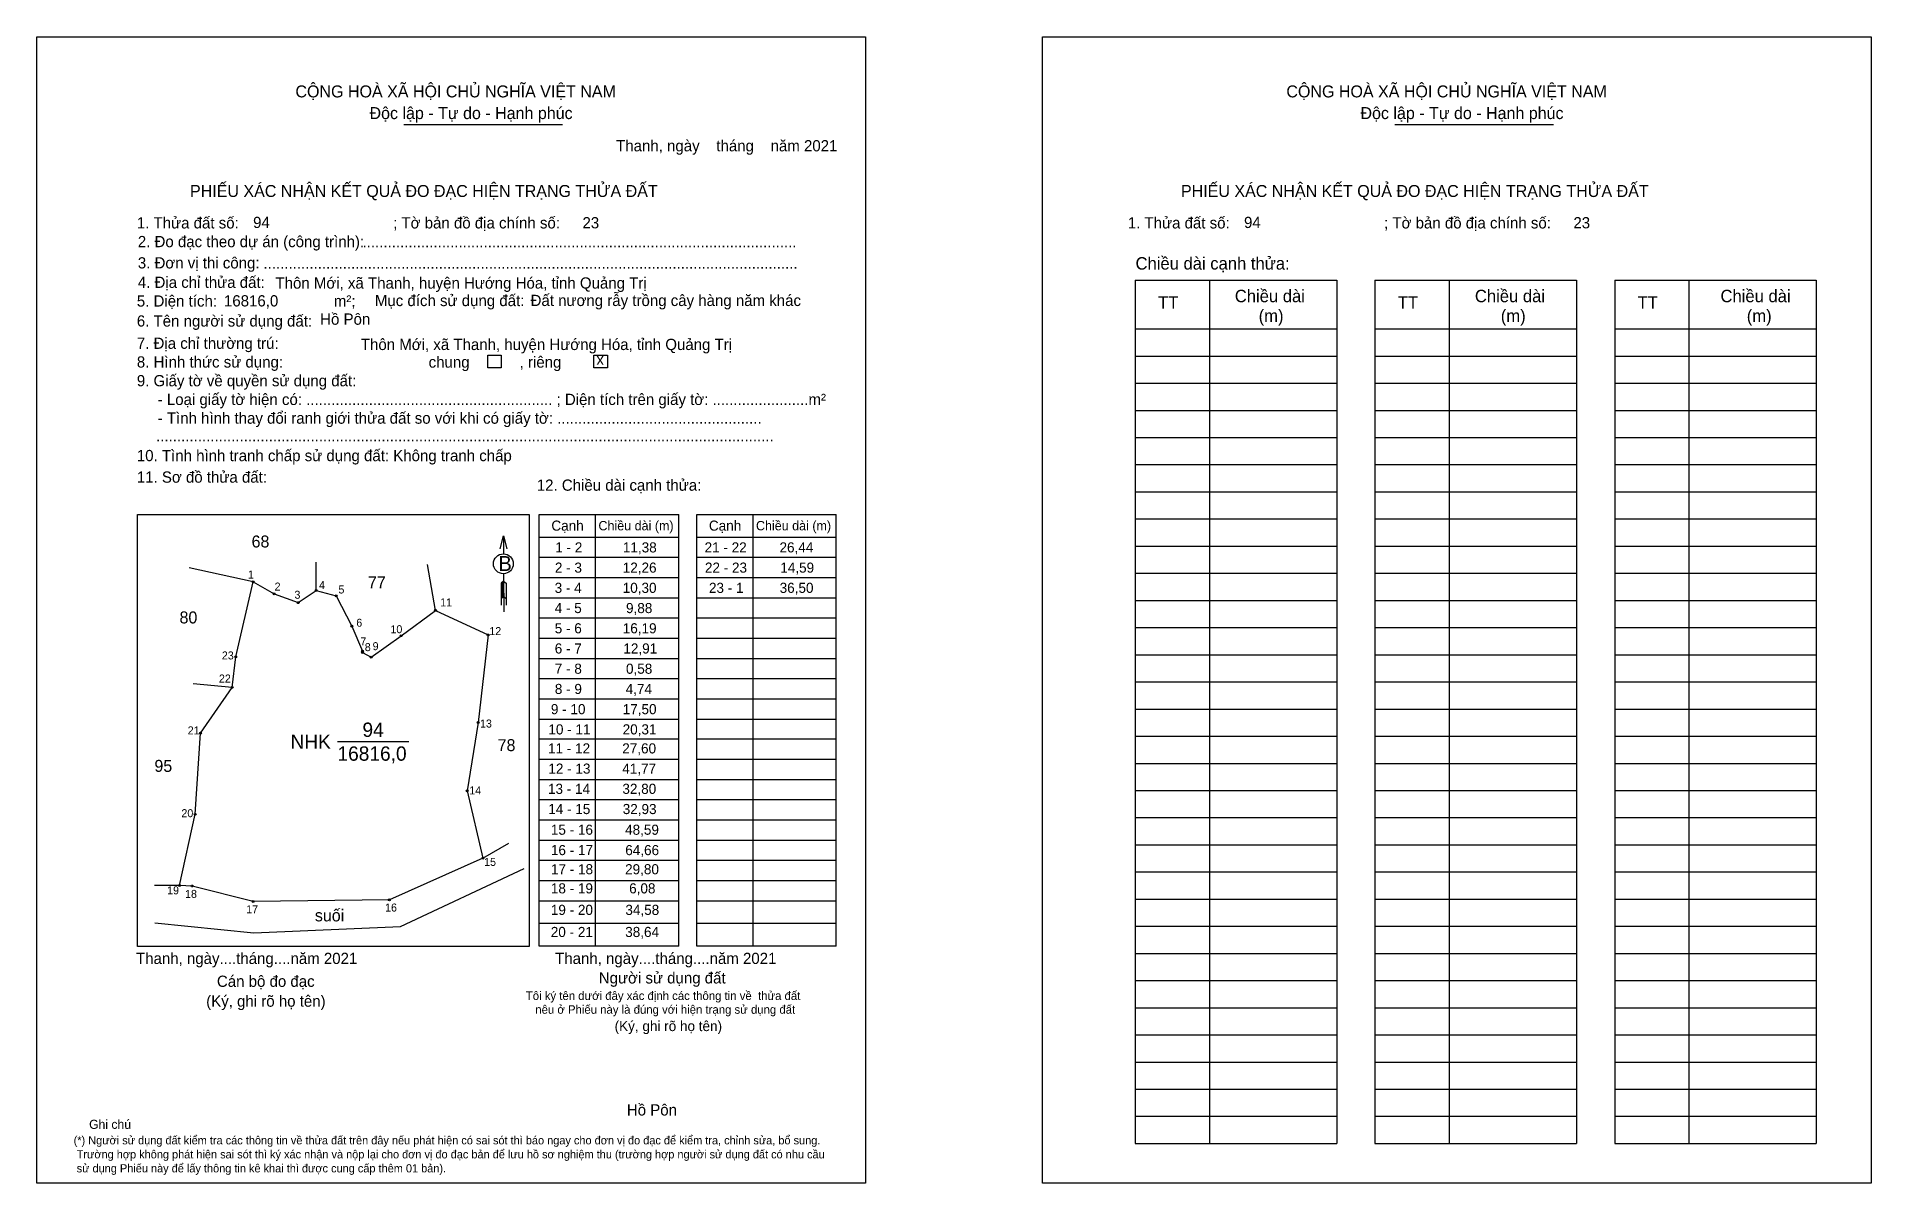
# Model space of a CAD drawing. Extents: x 547527 to 548398, y 1819176 to 1819720.
import ezdxf

# ---------------------------------------------------------------- set-up
doc = ezdxf.new("R2010")
doc.units = 0
for name, color, linetype in [('CanhThua', 7, 'Continuous'), ('kqddKhungInTrang1', 7, 'Continuous'), ('kqddKhungInTrang2', 7, 'Continuous'), ('kqddNoiDung', 7, 'Continuous'), ('kqddTemplate', 7, 'Continuous'), ('Level 1', 7, 'Continuous'), ('MocDinhThua', 7, 'Continuous'), ('NhanDiaChinhThua', 7, 'Continuous'), ('SoHieuDinhThua', 7, 'Continuous')]:
    doc.layers.add(name, color=color, linetype=linetype)

msp = doc.modelspace()

# ---------------------------------------------------------------- linework, layer by layer
at = {"layer": 'CanhThua'}
for p, q in [((547621.47, 1819425.62), (547629.79, 1819461.16)), ((547629.79, 1819461.16), (547639.66, 1819455.5)), ((547639.66, 1819455.5), (547651.18, 1819451.3)), ((547651.18, 1819451.3), (547659.67, 1819457.14)), ((547659.67, 1819457.14), (547669.22, 1819454.6)), ((547669.22, 1819454.6), (547676.61, 1819440.19)), ((547699.95, 1819435.63), (547716.32, 1819447.66)), ((547716.32, 1819447.66), (547741.32, 1819435.96)), ((547676.61, 1819440.19), (547681.59, 1819428.28)), ((547685.75, 1819425.4), (547699.95, 1819435.63)), ((547741.32, 1819435.96), (547736.48, 1819394.47)), ((547619.87, 1819411.12), (547621.47, 1819425.62)), ((547681.59, 1819428.28), (547681.6, 1819427.7)), ((547681.6, 1819427.7), (547685.75, 1819425.4)), ((547604.74, 1819389.44), (547619.87, 1819411.12)), ((547602.28, 1819350.88), (547604.74, 1819389.44)), ((547736.48, 1819394.47), (547731.33, 1819362.08)), ((547731.33, 1819362.08), (547738.81, 1819330.01)), ((547594.76, 1819317.13), (547602.28, 1819350.88)), ((547738.81, 1819330.01), (547694.38, 1819310.35)), ((547600.83, 1819316.87), (547594.76, 1819317.13)), ((547629.72, 1819309.56), (547600.83, 1819316.87)), ((547694.38, 1819310.35), (547629.72, 1819309.56))]:
    msp.add_line(p, q, dxfattribs=at)
at = {"layer": 'kqddKhungInTrang1'}
msp.add_lwpolyline([(547527.05, 1819719.83), (547920.37, 1819719.83), (547920.37, 1819175.81), (547527.05, 1819175.81)], close=True, dxfattribs=at)
at = {"layer": 'kqddKhungInTrang2'}
msp.add_lwpolyline([(548004.27, 1819719.83), (548397.59, 1819719.83), (548397.59, 1819175.81), (548004.27, 1819175.81)], close=True, dxfattribs=at)
at = {"layer": 'kqddTemplate'}
for p, q in [((547701.26, 1819678.19), (547776.59, 1819678.19)), ((548171.47, 1819678.19), (548246.8, 1819678.19)), ((548048.3, 1819604.24), (548143.93, 1819604.24)), ((548048.3, 1819604.24), (548048.3, 1819194.71)), ((548083.49, 1819604.24), (548083.49, 1819194.71)), ((548143.93, 1819604.24), (548143.93, 1819194.71)), ((548162.05, 1819604.24), (548162.05, 1819194.71)), ((548162.05, 1819604.24), (548257.69, 1819604.24)), ((548197.25, 1819604.24), (548197.25, 1819194.71)), ((548257.69, 1819604.24), (548257.69, 1819194.71)), ((548275.81, 1819604.24), (548275.81, 1819194.71)), ((548275.81, 1819604.24), (548371.44, 1819604.24)), ((548311, 1819604.24), (548311, 1819194.7)), ((548371.44, 1819604.24), (548371.44, 1819194.7)), ((548048.3, 1819581.2), (548143.93, 1819581.2)), ((548162.05, 1819581.2), (548257.69, 1819581.2)), ((548275.81, 1819581.2), (548371.44, 1819581.2)), ((548048.3, 1819568.31), (548143.93, 1819568.31)), ((548162.05, 1819568.31), (548257.69, 1819568.31)), ((548275.81, 1819568.31), (548371.44, 1819568.31)), ((548048.3, 1819555.43), (548143.93, 1819555.43)), ((548162.05, 1819555.43), (548257.69, 1819555.43)), ((548275.81, 1819555.43), (548371.44, 1819555.43)), ((548048.3, 1819542.55), (548143.93, 1819542.55)), ((548162.05, 1819542.55), (548257.69, 1819542.55)), ((548275.81, 1819542.55), (548371.44, 1819542.55)), ((548048.3, 1819529.67), (548143.93, 1819529.67)), ((548162.05, 1819529.66), (548257.69, 1819529.66)), ((548275.81, 1819529.66), (548371.44, 1819529.66)), ((548048.3, 1819516.78), (548143.93, 1819516.78)), ((548162.05, 1819516.78), (548257.69, 1819516.78)), ((548275.81, 1819516.78), (548371.44, 1819516.78)), ((548048.3, 1819503.9), (548143.93, 1819503.9)), ((548162.05, 1819503.9), (548257.69, 1819503.9)), ((548275.81, 1819503.9), (548371.44, 1819503.9)), ((547765.46, 1819493.12), (547831.72, 1819493.12)), ((547765.46, 1819288.4), (547765.46, 1819493.12)), ((547792.11, 1819493.12), (547792.11, 1819288.4)), ((547831.72, 1819288.4), (547831.72, 1819493.12)), ((547840.21, 1819493.12), (547906.47, 1819493.12)), ((547840.21, 1819288.4), (547840.21, 1819493.12)), ((547866.86, 1819493.12), (547866.86, 1819288.4)), ((547906.47, 1819288.4), (547906.47, 1819493.12)), ((548048.3, 1819491.02), (548143.93, 1819491.02)), ((548162.05, 1819491.02), (548257.69, 1819491.02)), ((548275.81, 1819491.01), (548371.44, 1819491.01)), ((547748.58, 1819483.06), (547748.6, 1819474.47)), ((547765.46, 1819482.41), (547831.72, 1819482.41)), ((547840.21, 1819482.41), (547906.47, 1819482.41)), ((548048.3, 1819478.13), (548143.93, 1819478.13)), ((548162.05, 1819478.13), (548257.69, 1819478.13)), ((548275.81, 1819478.13), (548371.44, 1819478.13)), ((547765.46, 1819472.81), (547831.72, 1819472.81)), ((547840.21, 1819472.81), (547906.47, 1819472.81)), ((547748.62, 1819461.56), (547747.51, 1819460.51)), ((547748.62, 1819461.07), (547747.51, 1819460.02)), ((547748.62, 1819460.58), (547747.51, 1819459.52)), ((547747.51, 1819460.51), (547747.51, 1819450.14)), ((547748.62, 1819460.09), (547747.51, 1819459.03)), ((547748.62, 1819459.6), (547747.51, 1819458.54)), ((547748.62, 1819459.11), (547747.51, 1819458.05)), ((547748.62, 1819458.62), (547747.51, 1819457.56)), ((547748.61, 1819465.03), (547748.64, 1819446.95)), ((547748.62, 1819461.56), (547749.75, 1819460.51)), ((547749.75, 1819460.51), (547749.75, 1819450.14)), ((547765.46, 1819463.22), (547831.72, 1819463.22)), ((547840.21, 1819463.22), (547906.47, 1819463.22)), ((548048.3, 1819465.25), (548143.93, 1819465.25)), ((548162.05, 1819465.25), (548257.69, 1819465.25)), ((548275.81, 1819465.25), (548371.44, 1819465.25)), ((547748.62, 1819458.13), (547747.51, 1819457.07)), ((547748.62, 1819457.64), (547747.51, 1819456.58)), ((547748.63, 1819457.15), (547747.51, 1819456.09)), ((547748.63, 1819456.66), (547747.51, 1819455.6)), ((547748.63, 1819456.17), (547747.51, 1819455.11)), ((547748.63, 1819455.68), (547747.51, 1819454.62)), ((547748.63, 1819455.19), (547747.51, 1819454.12)), ((547748.63, 1819454.7), (547747.51, 1819453.63)), ((547748.63, 1819454.21), (547747.51, 1819453.14)), ((547748.63, 1819454.21), (547749.75, 1819453.14)), ((547765.46, 1819453.63), (547831.72, 1819453.63)), ((547840.21, 1819453.63), (547906.47, 1819453.63)), ((548048.3, 1819452.37), (548143.93, 1819452.37)), ((548162.05, 1819452.37), (548257.69, 1819452.37)), ((548275.81, 1819452.37), (548371.44, 1819452.37)), ((547765.46, 1819444.03), (547831.72, 1819444.03)), ((547840.21, 1819444.03), (547906.47, 1819444.03)), ((547765.46, 1819434.44), (547831.72, 1819434.44)), ((547840.21, 1819434.44), (547906.47, 1819434.44)), ((548048.3, 1819439.48), (548143.93, 1819439.48)), ((548162.05, 1819439.48), (548257.69, 1819439.48)), ((548275.81, 1819439.48), (548371.44, 1819439.48)), ((547765.46, 1819424.85), (547831.72, 1819424.85)), ((547840.21, 1819424.85), (547906.47, 1819424.85)), ((548048.3, 1819426.6), (548143.93, 1819426.6)), ((548162.05, 1819426.6), (548257.69, 1819426.6)), ((548275.81, 1819426.6), (548371.44, 1819426.6)), ((547765.46, 1819415.25), (547831.72, 1819415.25)), ((547840.21, 1819415.25), (547906.47, 1819415.25)), ((548048.3, 1819413.72), (548143.93, 1819413.72)), ((548162.05, 1819413.72), (548257.69, 1819413.72)), ((548275.81, 1819413.72), (548371.44, 1819413.72)), ((547765.46, 1819405.66), (547831.72, 1819405.66)), ((547840.21, 1819405.66), (547906.47, 1819405.66)), ((548048.3, 1819400.83), (548143.93, 1819400.83)), ((548162.05, 1819400.83), (548257.69, 1819400.83)), ((548275.81, 1819400.83), (548371.44, 1819400.83)), ((547765.46, 1819396.06), (547831.72, 1819396.06)), ((547840.21, 1819396.06), (547906.47, 1819396.06)), ((547831.72, 1819386.47), (547765.46, 1819386.47)), ((547906.47, 1819386.47), (547840.21, 1819386.47)), ((548048.3, 1819387.95), (548143.93, 1819387.95)), ((548162.05, 1819387.95), (548257.69, 1819387.95)), ((548275.81, 1819387.95), (548371.44, 1819387.95)), ((547831.72, 1819376.88), (547765.46, 1819376.88)), ((547906.47, 1819376.88), (547840.21, 1819376.88)), ((548048.3, 1819375.07), (548143.93, 1819375.07)), ((548162.05, 1819375.07), (548257.69, 1819375.07)), ((548275.81, 1819375.07), (548371.44, 1819375.07)), ((547831.72, 1819367.28), (547765.46, 1819367.28)), ((547906.47, 1819367.28), (547840.21, 1819367.28)), ((547831.72, 1819357.69), (547765.46, 1819357.69)), ((547906.47, 1819357.69), (547840.21, 1819357.69)), ((548048.3, 1819362.19), (548143.93, 1819362.19)), ((548162.05, 1819362.18), (548257.69, 1819362.18)), ((548275.81, 1819362.18), (548371.44, 1819362.18)), ((547831.72, 1819348.1), (547765.46, 1819348.1)), ((547906.47, 1819348.1), (547840.21, 1819348.1)), ((548048.3, 1819349.3), (548143.93, 1819349.3)), ((548162.05, 1819349.3), (548257.69, 1819349.3)), ((548275.81, 1819349.3), (548371.44, 1819349.3)), ((547831.72, 1819338.5), (547765.46, 1819338.5)), ((547906.47, 1819338.5), (547840.21, 1819338.5)), ((547831.72, 1819328.91), (547765.46, 1819328.91)), ((547906.47, 1819328.91), (547840.21, 1819328.91)), ((548048.3, 1819336.42), (548143.93, 1819336.42)), ((548162.05, 1819336.42), (548257.69, 1819336.42)), ((548275.81, 1819336.42), (548371.44, 1819336.42)), ((547831.72, 1819319.32), (547765.46, 1819319.32)), ((547906.47, 1819319.32), (547840.21, 1819319.32)), ((548048.3, 1819323.54), (548143.93, 1819323.54)), ((548162.05, 1819323.54), (548257.69, 1819323.54)), ((548275.81, 1819323.54), (548371.44, 1819323.54)), ((548048.3, 1819310.65), (548143.93, 1819310.65)), ((548162.05, 1819310.65), (548257.69, 1819310.65)), ((548275.81, 1819310.65), (548371.44, 1819310.65)), ((547831.72, 1819309.72), (547765.46, 1819309.72)), ((547906.47, 1819309.72), (547840.21, 1819309.72)), ((547831.72, 1819299.06), (547765.46, 1819299.06)), ((547906.47, 1819299.06), (547840.21, 1819299.06)), ((548048.3, 1819297.77), (548143.93, 1819297.77)), ((548162.05, 1819297.77), (548257.69, 1819297.77)), ((548275.81, 1819297.77), (548371.44, 1819297.77)), ((547831.72, 1819288.4), (547765.46, 1819288.4)), ((547906.47, 1819288.4), (547840.21, 1819288.4)), ((548048.3, 1819284.89), (548143.93, 1819284.89)), ((548162.05, 1819284.89), (548257.69, 1819284.89)), ((548275.81, 1819284.89), (548371.44, 1819284.89)), ((548048.3, 1819272), (548143.93, 1819272)), ((548162.05, 1819272), (548257.69, 1819272)), ((548275.81, 1819272), (548371.44, 1819272)), ((548048.3, 1819259.12), (548143.93, 1819259.12)), ((548162.05, 1819259.12), (548257.69, 1819259.12)), ((548275.81, 1819259.12), (548371.44, 1819259.12)), ((548048.3, 1819246.24), (548143.93, 1819246.24)), ((548162.05, 1819246.24), (548257.69, 1819246.24)), ((548275.81, 1819246.24), (548371.44, 1819246.24)), ((548048.3, 1819233.36), (548143.93, 1819233.36)), ((548162.05, 1819233.35), (548257.69, 1819233.35)), ((548275.81, 1819233.35), (548371.44, 1819233.35)), ((548048.3, 1819220.47), (548143.93, 1819220.47)), ((548162.05, 1819220.47), (548257.69, 1819220.47)), ((548275.81, 1819220.47), (548371.44, 1819220.47)), ((548048.3, 1819207.59), (548143.93, 1819207.59)), ((548162.05, 1819207.59), (548257.69, 1819207.59)), ((548275.81, 1819207.59), (548371.44, 1819207.59)), ((548048.3, 1819194.71), (548143.93, 1819194.71)), ((548162.05, 1819194.71), (548257.69, 1819194.71)), ((548275.81, 1819194.7), (548371.44, 1819194.7))]:
    msp.add_line(p, q, dxfattribs=at)
for points in [[(547741.13, 1819568.74), (547747.52, 1819568.74), (547747.52, 1819562.77), (547741.13, 1819562.77)], [(547791.46, 1819568.74), (547797.86, 1819568.74), (547797.86, 1819562.77), (547791.46, 1819562.77)], [(547574.9, 1819493.12), (547760.75, 1819493.12), (547760.75, 1819288.22), (547574.9, 1819288.22)]]:
    msp.add_lwpolyline(points, close=True, dxfattribs=at)
msp.add_lwpolyline([(547747.04, 1819476.84), (547748.58, 1819483.06), (547750.15, 1819476.84)], dxfattribs=at)
msp.add_circle((547748.49, 1819469.75), 4.72, dxfattribs=at)
at = {"layer": 'Level 1'}
for p, q in [((547629.79, 1819461.16), (547599.32, 1819467.84)), ((547659.67, 1819457.14), (547659.67, 1819470.53)), ((547716.32, 1819447.66), (547712.51, 1819469.36)), ((547619.87, 1819411.12), (547601.24, 1819412.74)), ((547738.81, 1819330.01), (547751.11, 1819337.26)), ((547594.76, 1819317.13), (547582.97, 1819317.13))]:
    msp.add_line(p, q, dxfattribs=at)
msp.add_lwpolyline([(547583.04, 1819299.33), (547630.03, 1819294.69), (547699.66, 1819297.62), (547758.33, 1819325.17)], dxfattribs=at)
at = {"layer": 'MocDinhThua'}
for centre in [(547629.79, 1819461.16), (547639.66, 1819455.5), (547651.18, 1819451.3), (547659.67, 1819457.14), (547669.22, 1819454.6), (547716.32, 1819447.66), (547676.61, 1819440.19), (547699.95, 1819435.63), (547741.32, 1819435.96), (547621.47, 1819425.62), (547681.59, 1819428.28), (547681.6, 1819427.7), (547685.75, 1819425.4), (547619.87, 1819411.12), (547604.74, 1819389.44), (547736.48, 1819394.47), (547731.33, 1819362.08), (547602.28, 1819350.88), (547738.81, 1819330.01), (547594.76, 1819317.13), (547600.83, 1819316.87), (547694.38, 1819310.35), (547629.72, 1819309.56)]:
    msp.add_circle(centre, 0.455, dxfattribs=at)
at = {"layer": 'NhanDiaChinhThua'}
msp.add_line((547669.76, 1819385.36), (547703.58, 1819385.36), dxfattribs=at)

# ---------------------------------------------------------------- texts
at = {"layer": 'kqddNoiDung'}
for s, height, p in [('Thanh, ngày    tháng    năm 2021  ', 5.3298, (547801.99, 1819665.42)), ('94', 5.33, (547629.72, 1819629.05)), ('23', 5.33, (547786.03, 1819628.89)), ('94', 5.33, (548099.93, 1819629.05)), ('23', 5.33, (548256.24, 1819628.89)), ('........................................................................................................', 5.32983, (547681.65, 1819619.86)), ('................................................................................................................................', 5.32983, (547634.65, 1819609.77)), ('Thôn Mới, xã Thanh, huyện Hướng Hóa, tỉnh Quảng Trị', 5.3298, (547640.35, 1819600.31)), ('Đất nương rẫy trồng cây hàng năm khác', 5.3298, (547761.41, 1819592.04)), ('16816,0', 5.33, (547615.91, 1819591.84)), ('Hồ Pôn', 5.33, (547661.56, 1819583.17)), ('Thôn Mới, xã Thanh, huyện Hướng Hóa, tỉnh Quảng Trị', 5.3298, (547680.87, 1819571.16)), ('x', 5.33, (547792.64, 1819564.16)), ('1 - 2', 4.797, (547773.12, 1819475.13)), ('11,38', 4.797, (547805.2, 1819475.13)), ('21 - 22', 4.797, (547843.98, 1819475.13)), ('26,44', 4.797, (547879.52, 1819475.13)), ('2 - 3', 4.797, (547772.93, 1819465.53)), ('12,26', 4.797, (547805.13, 1819465.53)), ('22 - 23', 4.797, (547844.13, 1819465.53)), ('14,59', 4.797, (547879.89, 1819465.53)), ('3 - 4', 4.797, (547772.82, 1819455.94)), ('10,30', 4.797, (547805.12, 1819455.94)), ('23 - 1', 4.797, (547846.04, 1819455.94)), ('36,50', 4.797, (547879.59, 1819455.94)), ('4 - 5', 4.797, (547772.84, 1819446.35)), ('9,88', 4.797, (547806.69, 1819446.35)), ('5 - 6', 4.797, (547772.86, 1819436.75)), ('16,19', 4.797, (547805.14, 1819436.75)), ('6 - 7', 4.797, (547772.87, 1819427.16)), ('12,91', 4.797, (547805.43, 1819427.16)), ('7 - 8', 4.797, (547772.89, 1819417.57)), ('0,58', 4.797, (547806.68, 1819417.57)), ('8 - 9', 4.797, (547772.92, 1819407.97)), ('4,74', 4.797, (547806.53, 1819407.97)), ('9 - 10', 4.797, (547771.05, 1819398.38)), ('17,50', 4.797, (547805.12, 1819398.38)), ('10 - 11', 4.797, (547769.86, 1819388.79)), ('20,31', 4.797, (547805.09, 1819388.79)), ('11 - 12', 4.797, (547769.69, 1819379.77)), ('27,60', 4.797, (547804.9, 1819379.77)), ('12 - 13', 4.797, (547769.84, 1819370.17)), ('41,77', 4.797, (547804.91, 1819370.17)), ('13 - 14', 4.797, (547769.66, 1819360.58)), ('32,80', 4.797, (547804.97, 1819360.58)), ('14 - 15', 4.797, (547769.78, 1819350.99)), ('32,93', 4.797, (547805.13, 1819350.99)), ('15 - 16', 4.797, (547771.03, 1819341.18)), ('48,59', 4.797, (547806.25, 1819341.18)), ('16 - 17', 4.797, (547771.05, 1819331.5)), ('64,66', 4.797, (547806.33, 1819331.5)), ('17 - 18', 4.797, (547771.09, 1819322.43)), ('29,80', 4.797, (547806.25, 1819322.43)), ('18 - 19', 4.797, (547771.04, 1819313.36)), ('6,08', 4.797, (547808.17, 1819313.36)), ('19 - 20', 4.797, (547771.02, 1819303.15)), ('34,58', 4.797, (547806.39, 1819303.15)), ('20 - 21', 4.797, (547770.99, 1819292.66)), ('38,64', 4.797, (547806.31, 1819292.66)), ('Thanh, ngày....tháng....năm 2021', 5.3298, (547574.17, 1819279.86)), ('Thanh, ngày....tháng....năm 2021', 5.3298, (547773.05, 1819279.86)), ('Hồ Pôn', 5.33, (547807.09, 1819207.98))]:
    msp.add_text(s, height=height, dxfattribs=at).set_placement(p)
at = {"layer": 'kqddTemplate'}
for s, height, p in [('CỘNG HOÀ XÃ HỘI CHỦ NGHĨA VIỆT NAM', 5.6851, (547649.82, 1819691.02)), ('CỘNG HOÀ XÃ HỘI CHỦ NGHĨA VIỆT NAM', 5.6851, (548120.03, 1819691.02)), ('Độc lập - Tự do - Hạnh phúc', 5.6851, (547684.98, 1819680.74)), ('Độc lập - Tự do - Hạnh phúc', 5.6851, (548155.19, 1819680.74)), ('PHIẾU XÁC NHẬN KẾT QUẢ ĐO ĐẠC HIỆN TRẠNG THỬA ĐẤT', 5.6851, (547599.8, 1819643.77)), ('PHIẾU XÁC NHẬN KẾT QUẢ ĐO ĐẠC HIỆN TRẠNG THỬA ĐẤT', 5.6851, (548070.02, 1819643.77)), ('1. Thửa đất số:                                     ; Tờ bản đồ địa chính số:', 5.3298, (547574.57, 1819628.84)), ('1. Thửa đất số:                                     ; Tờ bản đồ địa chính số:', 5.3298, (548044.78, 1819628.84)), ('2. Đo đạc theo dự án (công trình): ', 5.3298, (547575.04, 1819619.96)), ('3. Đơn vị thi công: ', 5.3298, (547575.04, 1819609.87)), ('Chiều dài cạnh thửa:', 5.8894, (548048.46, 1819609.33)), ('4. Địa chỉ thửa đất:', 5.3298, (547575.04, 1819600.65)), ('Mục đích sử dụng đất:', 5.3298, (547687.53, 1819591.99)), ('Chiều dài', 5.889, (548095.57, 1819593.85)), ('Chiều dài', 5.889, (548209.49, 1819593.85)), ('Chiều dài', 5.889, (548326.03, 1819593.85)), ('5. Diện tích:                            m²; ', 5.3298, (547574.57, 1819591.77)), ('TT', 5.889, (548059.16, 1819590.81)), ('(m)', 5.889, (548106.88, 1819584.48)), ('TT', 5.889, (548172.92, 1819590.81)), ('(m)', 5.889, (548221.78, 1819584.48)), ('TT', 5.889, (548286.68, 1819590.81)), ('(m)', 5.889, (548338.5, 1819584.48)), ('6. Tên người sử dụng đất:', 5.3298, (547574.57, 1819582.3)), ('7. Địa chỉ thường trú:', 5.3298, (547574.57, 1819571.73)), ('8. Hình thức sử dụng:', 5.3298, (547574.57, 1819562.85)), ('chung            , riêng', 5.3298, (547713.03, 1819562.79)), ('9. Giấy tờ về quyền sử dụng đất:', 5.3298, (547574.57, 1819553.96)), ('     - Loại giấy tờ hiện có: ........................................................... ; Diện tích trên giấy tờ: .......................m²', 5.32983, (547574.57, 1819545.08)), ('     - Tình hình thay đổi ranh giới thửa đất so với khi có giấy tờ: .................................................', 5.32983, (547574.57, 1819536.2)), ('....................................................................................................................................................', 5.32983, (547583.69, 1819527.77)), ('10. Tình hình tranh chấp sử dụng đất: Không tranh chấp', 5.3298, (547574.57, 1819518.43)), ('11. Sơ đồ thửa đất:', 5.3298, (547574.57, 1819508.22)), ('12. Chiều dài cạnh thửa:', 5.3298, (547764.34, 1819504.4)), ('Cạnh', 4.797, (547771.28, 1819485.45)), ('Chiều dài (m)', 4.4415, (547793.61, 1819485.61)), ('Cạnh', 4.797, (547846.03, 1819485.45)), ('Chiều dài (m)', 4.4415, (547868.35, 1819485.61)), ('B', 7.11, (547746.15, 1819466.32)), ('Người sử dụng đất', 5.3298, (547793.77, 1819270.62)), ('Cán bộ đo đạc', 5.3298, (547612.57, 1819269.02)), ('Tôi ký tên dưới đây xác định các thông tin về  thửa đất ', 4.0293, (547759.15, 1819262.8)), ('(Ký, ghi rõ họ tên)', 5.3298, (547607.48, 1819259.6)), ('nêu ở Phiếu này là đúng với hiện trạng sử dụng đất', 4.0293, (547763.64, 1819256.26)), ('(Ký, ghi rõ họ tên)', 4.7968, (547801.28, 1819248.03)), ('Ghi chú', 4.317, (547551.92, 1819201.64)), ('(*) Người sử dụng đất kiểm tra các thông tin về thửa đất trên đây nếu phát hiện có sai sót thì báo ngay cho đơn vị đo đạc để kiểm tra, chỉnh sửa, bổ sung.', 3.88544, (547544.58, 1819194.28)), (' Trường hợp không phát hiện sai sót thì ký xác nhận và nộp lại cho đơn vị đo đạc bản để lưu hồ sơ nghiệm thu (trường hợp người sử dụng đất có nhu cầu', 3.88544, (547544.58, 1819187.63)), (' sử dụng Phiếu này để lấy thông tin kê khai thì được cung cấp thêm 01 bản).', 3.8854, (547544.58, 1819180.99))]:
    msp.add_text(s, height=height, dxfattribs=at).set_placement(p)
at = {"layer": 'NhanDiaChinhThua'}
for s, p in [('94', (547681.63, 1819387.62)), ('NHK', (547647.48, 1819381.96)), ('16816,0', (547669.76, 1819376.31))]:
    msp.add_text(s, height=6.79, dxfattribs=at).set_placement(p)
at = {"layer": 'SoHieuDinhThua'}
for s, height, p in [('68', 5.685, (547629.01, 1819477.48)), ('1', 3.79, (547627.29, 1819462.74)), ('2', 3.79, (547639.93, 1819457.04)), ('4', 3.79, (547661.04, 1819457.79)), ('5', 3.79, (547670.23, 1819455.66)), ('77', 5.685, (547684.22, 1819458.08)), ('3', 3.79, (547649.35, 1819453.16)), ('11', 3.79, (547718.5, 1819449.54)), ('80', 5.685, (547594.82, 1819441.45)), ('6', 3.79, (547678.7, 1819439.89)), ('7', 3.79, (547680.61, 1819431.01)), ('9', 3.79, (547686.45, 1819428.76)), ('10', 3.79, (547694.9, 1819436.8)), ('12', 3.79, (547741.83, 1819435.91)), ('23', 3.79, (547614.91, 1819424.37)), ('8', 3.79, (547682.72, 1819428.31)), ('22', 3.79, (547613.52, 1819413.42)), ('21', 3.79, (547598.71, 1819388.8)), ('13', 3.79, (547737.41, 1819392.06)), ('78', 5.685, (547745.76, 1819380.85)), ('95', 5.685, (547582.9, 1819371.01)), ('14', 3.79, (547732.3, 1819360.32)), ('20', 3.79, (547595.71, 1819349.52)), ('15', 3.79, (547739.36, 1819326.42)), ('19', 3.79, (547588.93, 1819312.93)), ('18', 3.79, (547597.45, 1819311.22)), ('17', 3.79, (547626.45, 1819303.9)), ('suối', 5.685, (547659.04, 1819300.09)), ('16', 3.79, (547692.36, 1819304.75))]:
    msp.add_text(s, height=height, dxfattribs=at).set_placement(p)

doc.saveas('drawing.dxf')
